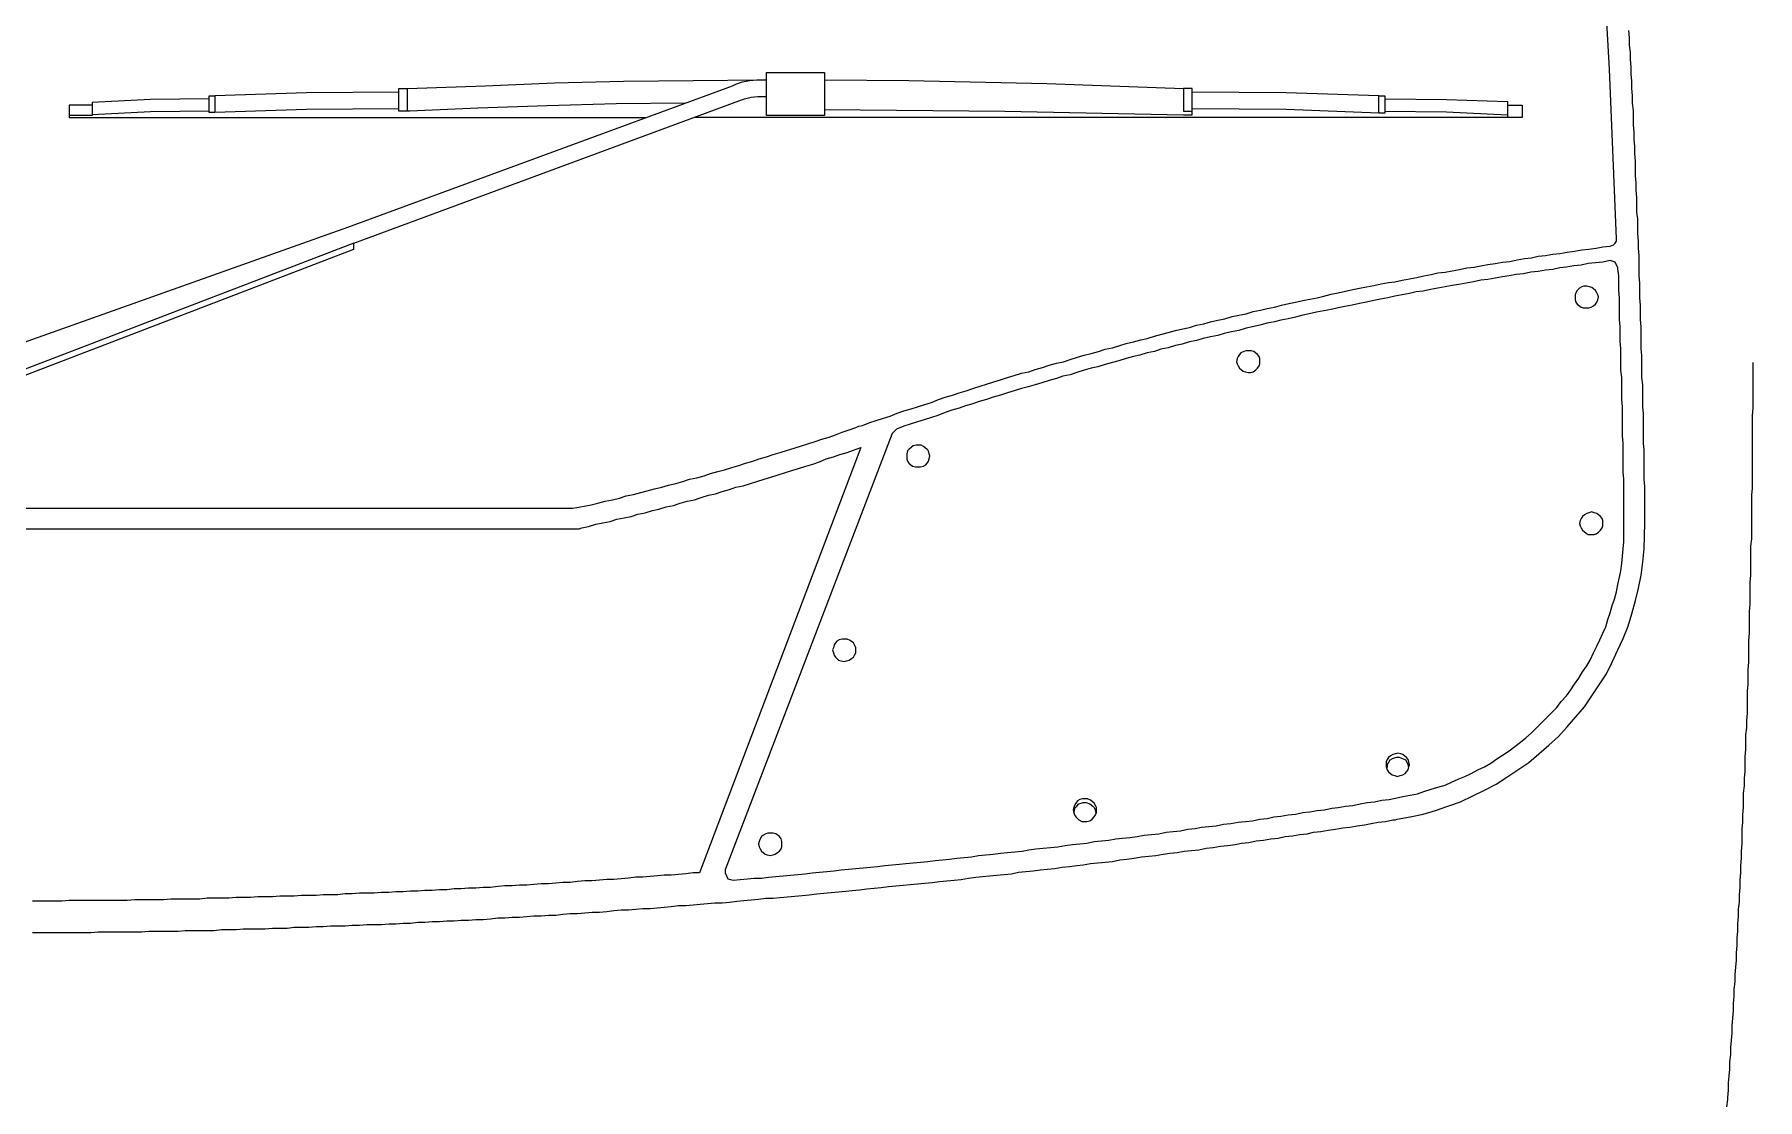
# Model space of a CAD drawing. Header units: centimetres. Extents: x 1976 to 8269, y 9888 to 14030.
# Drawn here: x 3008.2 to 3128, y 10954.2 to 11028.3 of the extents above; entities that cross this region are included whole.
import ezdxf

# ---------------------------------------------------------------- set-up
doc = ezdxf.new("R2010")
doc.units = ezdxf.units.CM
doc.header["$LTSCALE"] = 200
doc.linetypes.add('Overhead', pattern=[0.396875, 0.238125, -0.15875])
for name, color, linetype, lineweight in [('A-DETL-THIN', 151, 'Continuous', 9), ('A-FLOR-OVHD', 1, 'Overhead', 9), ('caf_arac_metro_on_gorunus_dwg', 8, 'Continuous', 9), ('PRT-MI-a_elev_far', 9, 'Continuous', 9)]:
    doc.layers.add(name, color=color, linetype=linetype, lineweight=lineweight)

# ---------------------------------------------------------------- blocks, each defined once
blk = doc.blocks.new('caf_arac_metro_on_gorunus_dwg_A$C70222889-1718696-B')
at = {"layer": 'PRT-MI-a_elev_far', "color": 18, "flags": 128}
for points in [[(3008.03, 10965.84), (3008.54, 10965.84), (3009.04, 10965.84), (3009.55, 10965.84), (3010.05, 10965.84), (3010.56, 10965.84), (3011.06, 10965.84), (3011.57, 10965.84), (3012.07, 10965.84), (3012.58, 10965.89), (3013.08, 10965.89), (3013.59, 10965.89), (3014.09, 10965.89), (3014.6, 10965.89), (3015.11, 10965.89), (3015.61, 10965.89), (3016.12, 10965.94), (3016.62, 10965.94), (3017.13, 10965.94), (3017.63, 10965.94), (3018.14, 10965.94), (3018.64, 10965.99), (3019.15, 10965.99), (3019.65, 10965.99), (3020.16, 10965.99), (3020.66, 10965.99), (3021.17, 10966.04), (3021.67, 10966.04), (3022.18, 10966.04), (3022.68, 10966.09), (3023.19, 10966.09), (3023.69, 10966.09), (3024.2, 10966.09), (3024.7, 10966.15), (3025.21, 10966.15), (3025.72, 10966.15), (3026.22, 10966.2), (3026.73, 10966.2), (3027.23, 10966.2), (3027.74, 10966.25), (3028.24, 10966.25), (3028.75, 10966.3), (3029.25, 10966.3), (3029.76, 10966.3), (3030.26, 10966.35), (3030.77, 10966.35), (3031.27, 10966.4), (3031.78, 10966.4), (3032.28, 10966.4), (3032.79, 10966.45), (3033.29, 10966.45), (3033.8, 10966.5), (3034.3, 10966.5), (3034.81, 10966.55), (3035.31, 10966.55), (3035.82, 10966.6), (3036.33, 10966.6), (3036.83, 10966.65), (3037.34, 10966.65), (3037.84, 10966.7), (3038.35, 10966.7), (3038.85, 10966.75), (3039.36, 10966.75), (3039.86, 10966.8), (3040.37, 10966.85), (3040.87, 10966.85), (3041.38, 10966.9), (3041.88, 10966.9), (3042.39, 10966.95), (3042.89, 10967), (3043.4, 10967), (3043.9, 10967.05), (3044.41, 10967.05), (3044.91, 10967.11), (3045.42, 10967.16), (3045.92, 10967.16), (3046.43, 10967.21), (3046.94, 10967.26), (3047.44, 10967.26), (3047.95, 10967.31), (3048.45, 10967.36), (3048.96, 10967.41), (3049.46, 10967.41), (3049.97, 10967.46), (3050.47, 10967.51), (3050.98, 10967.51), (3051.48, 10967.56), (3051.94, 10967.61), (3052.44, 10967.66), (3052.95, 10967.71), (3053.45, 10967.71), (3053.96, 10967.76), (3054.46, 10967.81), (3054.97, 10967.86), (3055.47, 10967.91), (3055.98, 10967.91), (3056.48, 10967.96), (3056.99, 10968.01), (3057.49, 10968.07), (3058, 10968.12), (3058.5, 10968.17), (3059.01, 10968.22), (3059.52, 10968.22), (3060.02, 10968.27), (3060.53, 10968.32), (3061.03, 10968.37), (3061.54, 10968.42), (3062.04, 10968.47), (3062.55, 10968.52), (3063.05, 10968.57), (3063.56, 10968.62), (3064.06, 10968.67), (3064.57, 10968.72), (3065.02, 10968.77), (3065.53, 10968.82), (3066.03, 10968.87), (3066.54, 10968.92), (3067.04, 10968.97), (3067.55, 10969.03), (3068.05, 10969.08), (3068.56, 10969.13), (3069.06, 10969.18), (3069.57, 10969.23), (3070.07, 10969.28), (3070.58, 10969.33), (3071.09, 10969.38), (3071.59, 10969.43), (3072.1, 10969.48), (3072.6, 10969.53), (3073.11, 10969.63), (3073.61, 10969.68), (3074.07, 10969.73), (3074.57, 10969.78), (3075.08, 10969.83), (3075.58, 10969.88), (3076.09, 10969.93), (3076.59, 10970.04), (3077.1, 10970.09), (3077.6, 10970.14), (3078.11, 10970.19), (3078.61, 10970.24), (3079.12, 10970.29), (3079.62, 10970.39), (3080.13, 10970.44), (3080.63, 10970.49), (3081.09, 10970.54), (3081.59, 10970.64), (3082.1, 10970.69), (3082.6, 10970.74), (3083.11, 10970.79), (3083.62, 10970.89), (3084.12, 10970.94), (3084.63, 10971), (3085.13, 10971.1), (3085.64, 10971.15), (3086.14, 10971.2), (3086.65, 10971.3), (3087.1, 10971.35), (3087.61, 10971.4), (3088.11, 10971.5), (3088.62, 10971.55), (3089.12, 10971.6), (3089.63, 10971.7), (3090.13, 10971.75), (3090.64, 10971.85), (3091.14, 10971.9), (3091.65, 10971.96), (3092.1, 10972.06), (3092.61, 10972.11), (3093.11, 10972.21), (3093.62, 10972.26), (3094.12, 10972.36), (3094.63, 10972.41), (3095.13, 10972.51), (3095.64, 10972.56), (3096.14, 10972.66), (3096.65, 10972.71), (3097.1, 10972.81), (3097.61, 10972.86), (3098.12, 10972.97), (3098.62, 10973.02), (3099.13, 10973.12), (3099.63, 10973.17), (3100.14, 10973.27), (3100.64, 10973.32), (3101.1, 10973.42), (3101.6, 10973.52), (3102.11, 10973.57), (3102.61, 10973.67), (3102.81, 10973.67), (3102.92, 10973.72), (3103.82, 10973.88), (3104.73, 10974.08), (3105.59, 10974.33), (3106.45, 10974.63), (3107.31, 10974.94), (3108.17, 10975.34), (3108.98, 10975.74), (3109.79, 10976.15), (3110.54, 10976.65), (3111.3, 10977.16), (3112.06, 10977.66), (3112.77, 10978.27), (3113.47, 10978.88), (3114.13, 10979.48), (3114.74, 10980.14), (3115.34, 10980.85), (3115.95, 10981.55), (3116.46, 10982.31), (3116.96, 10983.07), (3117.47, 10983.83), (3117.87, 10984.64), (3118.27, 10985.5), (3118.63, 10986.3), (3118.98, 10987.16), (3119.23, 10988.02), (3119.49, 10988.93), (3119.69, 10989.79), (3119.89, 10990.7), (3119.99, 10991.61), (3120.09, 10992.52), (3120.14, 10994.34), (3120.14, 10994.84), (3120.14, 10995.35), (3120.14, 10995.85), (3120.14, 10996.36), (3120.14, 10996.86), (3120.09, 10997.37), (3120.09, 10997.87), (3120.09, 10998.38), (3120.09, 10998.88), (3120.09, 10999.39), (3120.04, 10999.89), (3120.04, 11000.4), (3120.04, 11000.91), (3120.04, 11001.41), (3120.04, 11001.92), (3119.99, 11002.42), (3119.99, 11002.93), (3119.99, 11003.43), (3119.99, 11003.94), (3119.94, 11004.44), (3119.94, 11004.95), (3119.94, 11005.45), (3119.94, 11005.96), (3119.89, 11006.46), (3119.89, 11006.97), (3119.89, 11007.47), (3119.89, 11007.98), (3119.84, 11008.48), (3119.84, 11008.99), (3119.84, 11009.49), (3119.79, 11010), (3119.79, 11010.5), (3119.79, 11011.01), (3119.74, 11011.52), (3119.74, 11012.02), (3119.74, 11012.53), (3119.74, 11012.93), (3119.69, 11013.44), (3119.69, 11013.94), (3119.64, 11014.45), (3119.64, 11014.95), (3119.64, 11015.46), (3119.59, 11015.96), (3119.59, 11016.47), (3119.59, 11016.97), (3119.54, 11017.48), (3119.54, 11017.98), (3119.49, 11018.49), (3119.49, 11018.99), (3119.49, 11019.5), (3119.44, 11020), (3119.44, 11020.51), (3119.39, 11021.01), (3119.39, 11021.52), (3119.34, 11022.02), (3119.34, 11022.53), (3119.34, 11023.03), (3119.28, 11023.54), (3119.28, 11024.05), (3119.23, 11024.55), (3119.23, 11025.06), (3119.18, 11025.56), (3119.18, 11026.07), (3119.13, 11026.57), (3119.13, 11027.08), (3119.08, 11027.58), (3119.08, 11028.09), (3119.03, 11028.59)], [(2983.33, 10995.35), (3045.57, 10995.35), (3045.87, 10995.4), (3046.38, 10995.5), (3046.88, 10995.6), (3047.34, 10995.7), (3047.84, 10995.85), (3048.35, 10995.95), (3048.85, 10996.06), (3049.31, 10996.21), (3049.81, 10996.31), (3050.32, 10996.46), (3050.77, 10996.56), (3051.28, 10996.71), (3051.79, 10996.81), (3052.24, 10996.96), (3052.75, 10997.07), (3053.25, 10997.22), (3053.71, 10997.37), (3054.21, 10997.47), (3054.72, 10997.62), (3055.17, 10997.77), (3055.68, 10997.92), (3056.13, 10998.03), (3056.64, 10998.18), (3057.14, 10998.33), (3057.6, 10998.48), (3058.1, 10998.63), (3058.56, 10998.78), (3059.06, 10998.93), (3059.52, 10999.09), (3060.02, 10999.24), (3060.53, 10999.39), (3060.98, 10999.54), (3061.49, 10999.69), (3061.94, 10999.84), (3062.45, 11000), (3062.9, 11000.15), (3063.41, 11000.3), (3063.86, 11000.45), (3064.32, 11000.65), (3064.82, 11000.8), (3065.28, 11000.96), (3065.48, 11001.06), (3065.73, 11001.11), (3066.24, 11001.31), (3066.69, 11001.46), (3067.19, 11001.61), (3067.65, 11001.76), (3068.15, 11001.97), (3068.61, 11002.12), (3069.11, 11002.27), (3069.57, 11002.42), (3070.07, 11002.57), (3070.53, 11002.72), (3071.03, 11002.93), (3071.49, 11003.08), (3071.99, 11003.23), (3072.45, 11003.38), (3072.95, 11003.53), (3073.41, 11003.68), (3073.91, 11003.84), (3074.37, 11003.99), (3074.87, 11004.14), (3075.33, 11004.29), (3075.83, 11004.44), (3076.29, 11004.59), (3076.79, 11004.75), (3077.3, 11004.85), (3077.75, 11005), (3078.26, 11005.15), (3078.71, 11005.3), (3079.22, 11005.45), (3079.72, 11005.55), (3080.18, 11005.71), (3080.68, 11005.86), (3081.14, 11006.01), (3081.64, 11006.11), (3082.15, 11006.26), (3082.6, 11006.41), (3083.11, 11006.51), (3083.62, 11006.67), (3084.07, 11006.82), (3084.58, 11006.92), (3085.08, 11007.07), (3085.54, 11007.17), (3086.04, 11007.32), (3086.55, 11007.47), (3087, 11007.57), (3087.51, 11007.73), (3088.01, 11007.83), (3088.47, 11007.93), (3088.97, 11008.08), (3089.48, 11008.18), (3089.93, 11008.33), (3090.44, 11008.43), (3090.94, 11008.53), (3091.45, 11008.69), (3091.9, 11008.79), (3092.41, 11008.89), (3092.91, 11009.04), (3093.42, 11009.14), (3093.87, 11009.24), (3094.38, 11009.34), (3094.88, 11009.49), (3095.39, 11009.6), (3095.84, 11009.7), (3096.35, 11009.8), (3096.85, 11009.9), (3097.36, 11010), (3097.81, 11010.1), (3098.32, 11010.25), (3098.82, 11010.35), (3099.33, 11010.45), (3099.83, 11010.56), (3100.29, 11010.66), (3100.79, 11010.76), (3101.3, 11010.86), (3101.8, 11010.96), (3102.31, 11011.06), (3102.76, 11011.11), (3103.27, 11011.21), (3103.77, 11011.31), (3104.28, 11011.41), (3104.78, 11011.52), (3105.29, 11011.62), (3105.74, 11011.72), (3106.25, 11011.77), (3106.75, 11011.87), (3107.26, 11011.97), (3107.77, 11012.07), (3108.27, 11012.12), (3108.73, 11012.22), (3109.23, 11012.32), (3109.74, 11012.37), (3110.24, 11012.48), (3110.75, 11012.53), (3111.25, 11012.63), (3111.76, 11012.73), (3112.26, 11012.78), (3112.72, 11012.88), (3113.22, 11012.93), (3113.73, 11013.03), (3114.23, 11013.08), (3114.74, 11013.18), (3115.24, 11013.23), (3115.75, 11013.33), (3116.25, 11013.38), (3116.76, 11013.44), (3117.21, 11013.54), (3117.72, 11013.59), (3117.97, 11013.69), (3118.07, 11013.79), (3118.17, 11013.94), (3118.17, 11014.04), (3118.17, 11014.09), (3117.67, 11025.91), (3117.01, 11037.74)], [(3030.36, 11013.79), (2964.63, 10988.58)], [(2963.57, 10991.31), (3029.96, 11014.9), (3056.69, 11024.75), (3056.94, 11024.85), (3057.39, 11025.01), (3057.9, 11025.11), (3058.4, 11025.16), (3058.91, 11025.16), (3059.06, 11025.16)], [(3053.4, 11023.54), (3048.6, 11023.49), (3043.8, 11023.34), (3039, 11023.19), (3034.25, 11022.98), (3034.1, 11022.98), (3033.5, 11022.98), (3033.5, 11024.55), (3034.1, 11024.55)], [(3034.1, 11022.98), (3034.1, 11024.55), (3039.51, 11024.75), (3044.31, 11024.95), (3049.11, 11025.06), (3053.96, 11025.11), (3058.76, 11025.16)], [(3063.1, 11025.16), (3068.96, 11025.11), (3078.56, 11024.9), (3088.06, 11024.55), (3088.06, 11022.98), (3088.67, 11022.98), (3088.67, 11024.55), (3088.06, 11024.55)], [(2962.56, 10989.94), (2962.56, 10989.54), (2962.61, 10989.28), (2962.66, 10989.08), (2962.76, 10988.83), (2962.91, 10988.63), (2963.07, 10988.48), (2963.27, 10988.32), (2963.47, 10988.22), (2963.72, 10988.12), (2963.98, 10988.07), (2964.23, 10988.07), (2964.63, 10988.17), (3030.36, 11013.38), (3030.36, 11013.74), (3030.36, 11013.79), (3057.14, 11023.69), (3057.54, 11023.84), (3058, 11023.94), (3058.45, 11023.99), (3058.91, 11023.99), (3059.06, 11023.99)], [(3012.17, 11023.39), (3010.56, 11023.39), (3010.56, 11022.68), (3010.56, 11022.53), (3050.62, 11022.53)], [(3020.31, 11023.84), (3016.22, 11023.79), (3012.17, 11023.59), (3012.17, 11022.73)], [(3033.5, 11023.14), (3027.08, 11023.09), (3020.71, 11022.88), (3020.31, 11022.88), (3020.31, 11024.05), (3020.71, 11024.05)], [(3033.5, 11024.3), (3027.08, 11024.25), (3020.71, 11024.05), (3020.71, 11022.88)], [(3110.59, 11023.39), (3111.61, 11023.39), (3111.61, 11022.68), (3111.61, 11022.53), (3054.11, 11022.53)], [(3101.65, 11024.05), (3095.19, 11024.25), (3088.67, 11024.3)], [(3101.65, 11022.83), (3101.65, 11024.05), (3102.06, 11024.05), (3102.06, 11022.83), (3101.65, 11022.83), (3095.19, 11023.09), (3088.67, 11023.14)], [(3102.06, 11023.84), (3106.35, 11023.79), (3110.59, 11023.64), (3110.59, 11022.73)], [(3020.31, 11022.98), (3016.22, 11022.93), (3012.17, 11022.73), (3012.17, 11022.68), (3010.56, 11022.68)], [(3063.1, 11023.09), (3075.63, 11022.98), (3088.06, 11022.73), (3088.67, 11022.73), (3088.67, 11022.98)], [(3102.06, 11022.98), (3106.35, 11022.93), (3110.59, 11022.73), (3110.59, 11022.58)], [(3118.68, 10993.83), (3118.68, 10993.88), (3118.68, 10994.08), (3118.68, 10994.34), (3118.68, 10994.84), (3118.68, 10995.35), (3118.68, 10995.85), (3118.68, 10996.36), (3118.68, 10996.86), (3118.68, 10997.37), (3118.63, 10997.87), (3118.63, 10998.38), (3118.63, 10998.88), (3118.63, 10999.39), (3118.63, 10999.89), (3118.58, 11000.4), (3118.58, 11000.91), (3118.58, 11001.41), (3118.58, 11001.92), (3118.58, 11002.42), (3118.53, 11002.93), (3118.53, 11003.43), (3118.53, 11003.94), (3118.53, 11004.44), (3118.48, 11004.95), (3118.48, 11005.45), (3118.48, 11005.96), (3118.48, 11006.46), (3118.43, 11006.97), (3118.43, 11007.47), (3118.43, 11007.98), (3118.38, 11008.48), (3118.38, 11008.99), (3118.38, 11009.49), (3118.38, 11010), (3118.32, 11010.5), (3118.32, 11011.01), (3118.32, 11011.52), (3118.27, 11012.02), (3118.27, 11012.07), (3118.07, 11012.48), (3117.72, 11012.58), (3117.21, 11012.48), (3116.71, 11012.42), (3116.2, 11012.37), (3115.7, 11012.27), (3115.19, 11012.22), (3114.69, 11012.12), (3114.23, 11012.07), (3113.73, 11011.97), (3113.22, 11011.92), (3112.72, 11011.82), (3112.21, 11011.77), (3111.71, 11011.67), (3111.2, 11011.62), (3110.7, 11011.52), (3110.24, 11011.46), (3109.74, 11011.36), (3109.23, 11011.26), (3108.73, 11011.21), (3108.22, 11011.11), (3107.71, 11011.01), (3107.21, 11010.91), (3106.75, 11010.86), (3106.25, 11010.76), (3105.74, 11010.66), (3105.24, 11010.56), (3104.73, 11010.45), (3104.23, 11010.4), (3103.77, 11010.3), (3103.27, 11010.2), (3102.76, 11010.1), (3102.26, 11010), (3101.75, 11009.9), (3101.3, 11009.8), (3100.79, 11009.7), (3100.29, 11009.6), (3099.78, 11009.49), (3099.28, 11009.39), (3098.82, 11009.29), (3098.32, 11009.19), (3097.81, 11009.09), (3097.31, 11008.99), (3096.8, 11008.89), (3096.35, 11008.79), (3095.84, 11008.64), (3095.34, 11008.53), (3094.83, 11008.43), (3094.38, 11008.33), (3093.87, 11008.23), (3093.37, 11008.08), (3092.86, 11007.98), (3092.41, 11007.88), (3091.9, 11007.73), (3091.4, 11007.62), (3090.89, 11007.52), (3090.44, 11007.37), (3089.93, 11007.27), (3089.43, 11007.17), (3088.97, 11007.02), (3088.47, 11006.92), (3087.96, 11006.77), (3087.51, 11006.67), (3087, 11006.51), (3086.49, 11006.41), (3086.04, 11006.26), (3085.54, 11006.16), (3085.03, 11006.01), (3084.58, 11005.91), (3084.07, 11005.76), (3083.56, 11005.6), (3083.11, 11005.5), (3082.6, 11005.35), (3082.1, 11005.2), (3081.64, 11005.1), (3081.14, 11004.95), (3080.63, 11004.8), (3080.18, 11004.64), (3079.67, 11004.54), (3079.22, 11004.39), (3078.71, 11004.24), (3078.21, 11004.09), (3077.75, 11003.94), (3077.25, 11003.79), (3076.79, 11003.68), (3076.29, 11003.53), (3075.83, 11003.38), (3075.33, 11003.23), (3074.82, 11003.08), (3074.37, 11002.93), (3073.86, 11002.77), (3073.41, 11002.62), (3072.9, 11002.47), (3072.45, 11002.32), (3071.94, 11002.17), (3071.49, 11002.02), (3070.98, 11001.81), (3070.53, 11001.66), (3070.02, 11001.51), (3069.57, 11001.36), (3069.06, 11001.21), (3068.61, 11001.06), (3068.1, 11000.85), (3067.8, 11000.55), (3056.18, 10970.19), (3056.18, 10969.98), (3056.38, 10969.58), (3056.74, 10969.48), (3057.24, 10969.53), (3057.75, 10969.58), (3058.2, 10969.63), (3058.71, 10969.63), (3059.21, 10969.68), (3059.72, 10969.73), (3060.22, 10969.78), (3060.73, 10969.83), (3061.23, 10969.88), (3061.74, 10969.93), (3062.24, 10969.98), (3062.75, 10970.04), (3063.25, 10970.09), (3063.76, 10970.14), (3064.26, 10970.19), (3064.77, 10970.24), (3065.28, 10970.29), (3065.78, 10970.34), (3066.29, 10970.39), (3066.79, 10970.44), (3067.3, 10970.49), (3067.8, 10970.54), (3068.31, 10970.59), (3068.76, 10970.64), (3069.27, 10970.69), (3069.77, 10970.74), (3070.28, 10970.79), (3070.78, 10970.84), (3071.29, 10970.89), (3071.79, 10970.94), (3072.3, 10971), (3072.8, 10971.05), (3073.31, 10971.1), (3073.81, 10971.2), (3074.32, 10971.25), (3074.82, 10971.3), (3075.33, 10971.35), (3075.83, 10971.4), (3076.34, 10971.45), (3076.84, 10971.5), (3077.3, 10971.6), (3077.8, 10971.65), (3078.31, 10971.7), (3078.82, 10971.75), (3079.32, 10971.8), (3079.83, 10971.9), (3080.33, 10971.96), (3080.84, 10972.01), (3081.34, 10972.06), (3081.85, 10972.16), (3082.35, 10972.21), (3082.86, 10972.26), (3083.36, 10972.36), (3083.82, 10972.41), (3084.32, 10972.46), (3084.83, 10972.51), (3085.33, 10972.61), (3085.84, 10972.66), (3086.34, 10972.71), (3086.85, 10972.81), (3087.35, 10972.86), (3087.86, 10972.92), (3088.36, 10973.02), (3088.87, 10973.07), (3089.32, 10973.17), (3089.83, 10973.22), (3090.33, 10973.27), (3090.84, 10973.37), (3091.35, 10973.42), (3091.85, 10973.52), (3092.36, 10973.57), (3092.86, 10973.62), (3093.37, 10973.72), (3093.87, 10973.77), (3094.33, 10973.88), (3094.83, 10973.93), (3095.34, 10974.03), (3095.84, 10974.08), (3096.35, 10974.18), (3096.85, 10974.23), (3097.36, 10974.33), (3097.86, 10974.38), (3098.37, 10974.48), (3098.82, 10974.53), (3099.33, 10974.63), (3099.83, 10974.68), (3100.34, 10974.78), (3100.84, 10974.89), (3101.35, 10974.94), (3101.85, 10975.04), (3102.36, 10975.09), (3102.81, 10975.19), (3103.32, 10975.29), (3103.82, 10975.39), (3104.33, 10975.49), (3104.78, 10975.64), (3105.29, 10975.8), (3105.74, 10975.95), (3106.25, 10976.1), (3106.7, 10976.3), (3107.16, 10976.5), (3107.61, 10976.7), (3108.07, 10976.91), (3108.52, 10977.16), (3108.98, 10977.36), (3109.43, 10977.61), (3109.84, 10977.92), (3110.24, 10978.17), (3110.7, 10978.47), (3111.1, 10978.78), (3111.5, 10979.08), (3111.86, 10979.38), (3112.26, 10979.74), (3112.62, 10980.09), (3112.97, 10980.44), (3113.32, 10980.8), (3113.68, 10981.15), (3114.03, 10981.5), (3114.33, 10981.91), (3114.69, 10982.31), (3114.99, 10982.72), (3115.24, 10983.12), (3115.55, 10983.53), (3115.8, 10983.98), (3116.1, 10984.38), (3116.35, 10984.84), (3116.56, 10985.29), (3116.81, 10985.75), (3117.01, 10986.2), (3117.21, 10986.66), (3117.42, 10987.11), (3117.57, 10987.62), (3117.72, 10988.07), (3117.87, 10988.58), (3118.02, 10989.03), (3118.17, 10989.54), (3118.27, 10990.04), (3118.38, 10990.55), (3118.48, 10991), (3118.53, 10991.51), (3118.58, 10992.01), (3118.63, 10992.52), (3118.68, 10993.02), (3118.68, 10993.53), (3118.68, 10994.03), (3118.68, 10994.08)], [(3125.85, 10953.72), (3125.9, 10954.22), (3125.9, 10954.37), (3125.95, 10954.88), (3125.95, 10955.38), (3126, 10955.84), (3126.05, 10956.34), (3126.05, 10956.85), (3126.11, 10957.35), (3126.11, 10957.86), (3126.16, 10958.36), (3126.21, 10958.87), (3126.21, 10959.38), (3126.26, 10959.88), (3126.31, 10960.39), (3126.31, 10960.89), (3126.36, 10961.4), (3126.36, 10961.9), (3126.41, 10962.41), (3126.41, 10962.91), (3126.46, 10963.42), (3126.51, 10963.92), (3126.51, 10964.43), (3126.56, 10964.93), (3126.56, 10965.44), (3126.61, 10965.94), (3126.61, 10966.45), (3126.66, 10966.95), (3126.66, 10967.46), (3126.71, 10967.96), (3126.71, 10968.47), (3126.76, 10968.97), (3126.76, 10969.48), (3126.81, 10969.98), (3126.81, 10970.49), (3126.86, 10971), (3126.86, 10971.5), (3126.91, 10972.01), (3126.91, 10972.51), (3126.91, 10973.02), (3126.96, 10973.52), (3126.96, 10974.03), (3127.01, 10974.53), (3127.01, 10975.04), (3127.01, 10975.54), (3127.07, 10976.05), (3127.07, 10976.55), (3127.12, 10977.06), (3127.12, 10977.56), (3127.12, 10978.07), (3127.17, 10978.57), (3127.17, 10979.08), (3127.17, 10979.58), (3127.22, 10980.09), (3127.22, 10980.59), (3127.27, 10981.1), (3127.27, 10981.61), (3127.27, 10982.11), (3127.27, 10982.62), (3127.32, 10983.12), (3127.32, 10983.63), (3127.32, 10984.13), (3127.37, 10984.64), (3127.37, 10985.14), (3127.37, 10985.65), (3127.37, 10986.15), (3127.42, 10986.66), (3127.42, 10987.16), (3127.42, 10987.67), (3127.42, 10988.17), (3127.47, 10988.68), (3127.47, 10989.18), (3127.47, 10989.69), (3127.47, 10990.19), (3127.52, 10990.7), (3127.52, 10991.2), (3127.52, 10991.71), (3127.52, 10992.22), (3127.52, 10992.72), (3127.57, 10993.23), (3127.57, 10993.73), (3127.57, 10994.24), (3127.57, 10994.74), (3127.57, 10995.25), (3127.57, 10995.75), (3127.57, 10996.26), (3127.62, 10996.76), (3127.62, 10997.27), (3127.62, 10997.77), (3127.62, 10998.28), (3127.62, 10998.78), (3127.62, 10999.29), (3127.62, 10999.79), (3127.62, 11000.3), (3127.62, 11000.8), (3127.62, 11001.31), (3127.62, 11001.81), (3127.67, 11002.32), (3127.67, 11002.83), (3127.67, 11003.33), (3127.67, 11003.84), (3127.67, 11004.34), (3127.67, 11004.85), (3127.67, 11005.35), (3127.67, 11005.5)], [(2979.59, 10993.93), (3045.57, 10993.93), (3046.03, 10993.93), (3046.23, 10993.98), (3046.68, 10994.08), (3047.19, 10994.24), (3047.69, 10994.34), (3048.2, 10994.44), (3048.65, 10994.59), (3049.16, 10994.69), (3049.66, 10994.79), (3050.12, 10994.94), (3050.62, 10995.04), (3051.13, 10995.2), (3051.58, 10995.3), (3052.09, 10995.45), (3052.59, 10995.55), (3053.05, 10995.7), (3053.55, 10995.85), (3054.06, 10995.95), (3054.51, 10996.11), (3055.02, 10996.26), (3055.52, 10996.36), (3055.98, 10996.51), (3056.48, 10996.66), (3056.94, 10996.81), (3057.44, 10996.91), (3057.95, 10997.07), (3058.4, 10997.22), (3058.91, 10997.37), (3059.36, 10997.52), (3059.87, 10997.67), (3060.32, 10997.82), (3060.83, 10997.97), (3061.28, 10998.13), (3061.79, 10998.28), (3062.29, 10998.43), (3062.75, 10998.58), (3063.2, 10998.78), (3063.71, 10998.93), (3064.16, 10999.09), (3064.67, 10999.24), (3065.12, 10999.39), (3065.63, 10999.59), (3054.41, 10969.98), (3053.96, 10969.98), (3053.45, 10969.93), (3052.95, 10969.88), (3052.44, 10969.83), (3051.94, 10969.83), (3051.48, 10969.78), (3050.98, 10969.73), (3050.47, 10969.68), (3049.97, 10969.68), (3049.46, 10969.63), (3048.96, 10969.58), (3048.45, 10969.53), (3047.95, 10969.53), (3047.44, 10969.48), (3046.94, 10969.43), (3046.43, 10969.43), (3045.92, 10969.38), (3045.42, 10969.33), (3044.91, 10969.33), (3044.41, 10969.28), (3043.9, 10969.23), (3043.4, 10969.23), (3042.89, 10969.18), (3042.39, 10969.13), (3041.88, 10969.13), (3041.38, 10969.08), (3040.87, 10969.08), (3040.37, 10969.03), (3039.86, 10968.97), (3039.36, 10968.97), (3038.85, 10968.92), (3038.35, 10968.92), (3037.84, 10968.87), (3037.34, 10968.87), (3036.83, 10968.82), (3036.33, 10968.82), (3035.82, 10968.77), (3035.31, 10968.77), (3034.81, 10968.72), (3034.3, 10968.72), (3033.8, 10968.67), (3033.29, 10968.67), (3032.79, 10968.62), (3032.28, 10968.62), (3031.78, 10968.57), (3031.27, 10968.57), (3030.77, 10968.57), (3030.26, 10968.52), (3029.76, 10968.52), (3029.25, 10968.47), (3028.75, 10968.47), (3028.24, 10968.47), (3027.74, 10968.42), (3027.23, 10968.42), (3026.73, 10968.42), (3026.22, 10968.37), (3025.72, 10968.37), (3025.21, 10968.37), (3024.7, 10968.32), (3024.2, 10968.32), (3023.69, 10968.32), (3023.19, 10968.27), (3022.68, 10968.27), (3022.18, 10968.27), (3021.67, 10968.22), (3021.17, 10968.22), (3020.66, 10968.22), (3020.16, 10968.22), (3019.65, 10968.17), (3019.15, 10968.17), (3018.64, 10968.17), (3018.14, 10968.17), (3017.63, 10968.17), (3017.13, 10968.12), (3016.62, 10968.12), (3016.12, 10968.12), (3015.61, 10968.12), (3015.11, 10968.12), (3014.6, 10968.07), (3014.09, 10968.07), (3013.59, 10968.07), (3013.08, 10968.07), (3012.58, 10968.07), (3012.07, 10968.07), (3011.57, 10968.07), (3011.06, 10968.07), (3010.56, 10968.07), (3010.05, 10968.01), (3009.55, 10968.01), (3009.04, 10968.01), (3008.54, 10968.01), (3008.03, 10968.01)], [(3103.72, 10977.31), (3103.67, 10977.51), (3103.62, 10977.66), (3103.52, 10977.82), (3103.32, 10977.92), (3103.07, 10978.02), (3102.86, 10978.02), (3102.71, 10977.97), (3102.56, 10977.92), (3102.41, 10977.82), (3102.31, 10977.66), (3102.21, 10977.51), (3102.21, 10977.31)], [(3080.43, 10974.18), (3080.48, 10974.03), (3080.58, 10973.88), (3080.79, 10973.67), (3080.99, 10973.57), (3081.19, 10973.57), (3081.34, 10973.57), (3081.54, 10973.62), (3081.7, 10973.72), (3081.85, 10973.88), (3081.95, 10974.03), (3082, 10974.18), (3082, 10974.38), (3082, 10974.53), (3081.95, 10974.68), (3081.85, 10974.84), (3081.59, 10975.04), (3081.39, 10975.14), (3081.19, 10975.14), (3081.04, 10975.14), (3080.84, 10975.09), (3080.68, 10974.99), (3080.58, 10974.84), (3080.48, 10974.68), (3080.43, 10974.53), (3080.38, 10974.38), (3080.43, 10974.18), (3080.48, 10974.33), (3080.53, 10974.53), (3080.63, 10974.63), (3080.79, 10974.78), (3080.94, 10974.84), (3081.09, 10974.89), (3081.29, 10974.89), (3081.54, 10974.78), (3081.75, 10974.63), (3081.85, 10974.53), (3081.95, 10974.33), (3081.95, 10974.18)]]:
    blk.add_lwpolyline(points, dxfattribs=at)
for points in [[(3063.1, 11025.46), (3063.1, 11023.89), (3063.1, 11023.54), (3063.1, 11022.68), (3059.06, 11022.68), (3059.06, 11023.54), (3059.06, 11023.89), (3059.06, 11025.46), (3059.06, 11025.66), (3063.1, 11025.66)], [(3115.7, 11009.34), (3115.85, 11009.29), (3116.05, 11009.29), (3116.25, 11009.29), (3116.4, 11009.34), (3116.56, 11009.44), (3116.71, 11009.54), (3116.81, 11009.7), (3116.86, 11009.85), (3116.91, 11010.05), (3116.86, 11010.2), (3116.81, 11010.35), (3116.71, 11010.5), (3116.46, 11010.71), (3116.3, 11010.76), (3116.1, 11010.81), (3115.9, 11010.81), (3115.75, 11010.76), (3115.6, 11010.66), (3115.44, 11010.5), (3115.34, 11010.35), (3115.29, 11010.2), (3115.29, 11010.05), (3115.29, 11009.85), (3115.34, 11009.7), (3115.44, 11009.54)], [(3092.2, 11004.9), (3092.36, 11004.85), (3092.56, 11004.8), (3092.71, 11004.8), (3092.91, 11004.85), (3093.06, 11004.95), (3093.21, 11005.1), (3093.32, 11005.25), (3093.37, 11005.4), (3093.37, 11005.55), (3093.37, 11005.76), (3093.32, 11005.91), (3093.21, 11006.06), (3092.96, 11006.26), (3092.76, 11006.31), (3092.61, 11006.31), (3092.41, 11006.31), (3092.25, 11006.26), (3092.05, 11006.16), (3091.95, 11006.06), (3091.85, 11005.91), (3091.8, 11005.76), (3091.75, 11005.55), (3091.8, 11005.4), (3091.85, 11005.25), (3091.95, 11005.1)], [(3069.22, 10998.28), (3069.42, 10998.23), (3069.57, 10998.23), (3069.77, 10998.23), (3069.97, 10998.28), (3070.13, 10998.38), (3070.23, 10998.48), (3070.33, 10998.63), (3070.38, 10998.78), (3070.43, 10998.99), (3070.38, 10999.14), (3070.33, 10999.34), (3070.23, 10999.44), (3069.97, 10999.64), (3069.82, 10999.74), (3069.62, 10999.74), (3069.47, 10999.74), (3069.27, 10999.69), (3069.11, 10999.59), (3068.96, 10999.44), (3068.86, 10999.34), (3068.81, 10999.14), (3068.81, 10998.99), (3068.81, 10998.78), (3068.86, 10998.63), (3068.96, 10998.48)], [(3116.05, 10993.63), (3116.2, 10993.53), (3116.4, 10993.53), (3116.61, 10993.53), (3116.76, 10993.58), (3116.91, 10993.68), (3117.06, 10993.83), (3117.16, 10993.98), (3117.21, 10994.14), (3117.21, 10994.29), (3117.21, 10994.49), (3117.16, 10994.64), (3117.06, 10994.79), (3116.81, 10994.99), (3116.61, 10995.04), (3116.46, 10995.1), (3116.25, 10995.04), (3116.1, 10994.99), (3115.95, 10994.89), (3115.8, 10994.79), (3115.7, 10994.64), (3115.65, 10994.49), (3115.6, 10994.29), (3115.65, 10994.14), (3115.7, 10993.98), (3115.8, 10993.83)], [(3064.06, 10984.79), (3064.26, 10984.74), (3064.47, 10984.69), (3064.62, 10984.74), (3064.82, 10984.79), (3064.97, 10984.89), (3065.12, 10984.99), (3065.17, 10985.14), (3065.28, 10985.29), (3065.28, 10985.5), (3065.28, 10985.65), (3065.17, 10985.85), (3065.12, 10986), (3064.87, 10986.15), (3064.67, 10986.25), (3064.47, 10986.25), (3064.32, 10986.25), (3064.11, 10986.2), (3063.96, 10986.1), (3063.86, 10986), (3063.76, 10985.85), (3063.71, 10985.65), (3063.66, 10985.5), (3063.71, 10985.29), (3063.76, 10985.14), (3063.86, 10984.99)], [(3102.56, 10976.81), (3102.76, 10976.76), (3102.92, 10976.7), (3103.12, 10976.76), (3103.32, 10976.81), (3103.47, 10976.91), (3103.57, 10977.01), (3103.67, 10977.16), (3103.72, 10977.36), (3103.77, 10977.51), (3103.72, 10977.72), (3103.67, 10977.87), (3103.57, 10978.02), (3103.32, 10978.22), (3103.17, 10978.27), (3102.97, 10978.32), (3102.81, 10978.27), (3102.61, 10978.22), (3102.46, 10978.12), (3102.31, 10978.02), (3102.21, 10977.87), (3102.16, 10977.72), (3102.16, 10977.51), (3102.16, 10977.36), (3102.21, 10977.16), (3102.31, 10977.01)], [(3059.72, 10972.71), (3059.52, 10972.76), (3059.36, 10972.76), (3059.16, 10972.76), (3059.01, 10972.71), (3058.86, 10972.61), (3058.71, 10972.51), (3058.61, 10972.36), (3058.56, 10972.16), (3058.5, 10972.01), (3058.56, 10971.8), (3058.61, 10971.65), (3058.71, 10971.5), (3058.96, 10971.3), (3059.11, 10971.25), (3059.31, 10971.2), (3059.52, 10971.25), (3059.67, 10971.3), (3059.82, 10971.4), (3059.97, 10971.5), (3060.07, 10971.65), (3060.12, 10971.8), (3060.12, 10972.01), (3060.12, 10972.16), (3060.07, 10972.36), (3059.97, 10972.51)]]:
    blk.add_lwpolyline(points, close=True, dxfattribs=at)
blk = doc.blocks.new('caf_arac_metro_on_gorunus_dwg-1718695-B')
blk.add_blockref('caf_arac_metro_on_gorunus_dwg_A$C70222889-1718696-B', (0, 0))

msp = doc.modelspace()

# ---------------------------------------------------------------- linework, layer by layer
at = {"layer": 'A-DETL-THIN'}
msp.add_circle((3015.53, 11036.09), 285, dxfattribs=at)
at = {"layer": 'A-FLOR-OVHD'}
msp.add_circle((3015.53, 11036.09), 315, dxfattribs=at)

# ---------------------------------------------------------------- block references
at = {"layer": 'caf_arac_metro_on_gorunus_dwg', "color": 18}
msp.add_blockref('caf_arac_metro_on_gorunus_dwg-1718695-B', (0, 0), dxfattribs=at)

doc.saveas('drawing.dxf')
